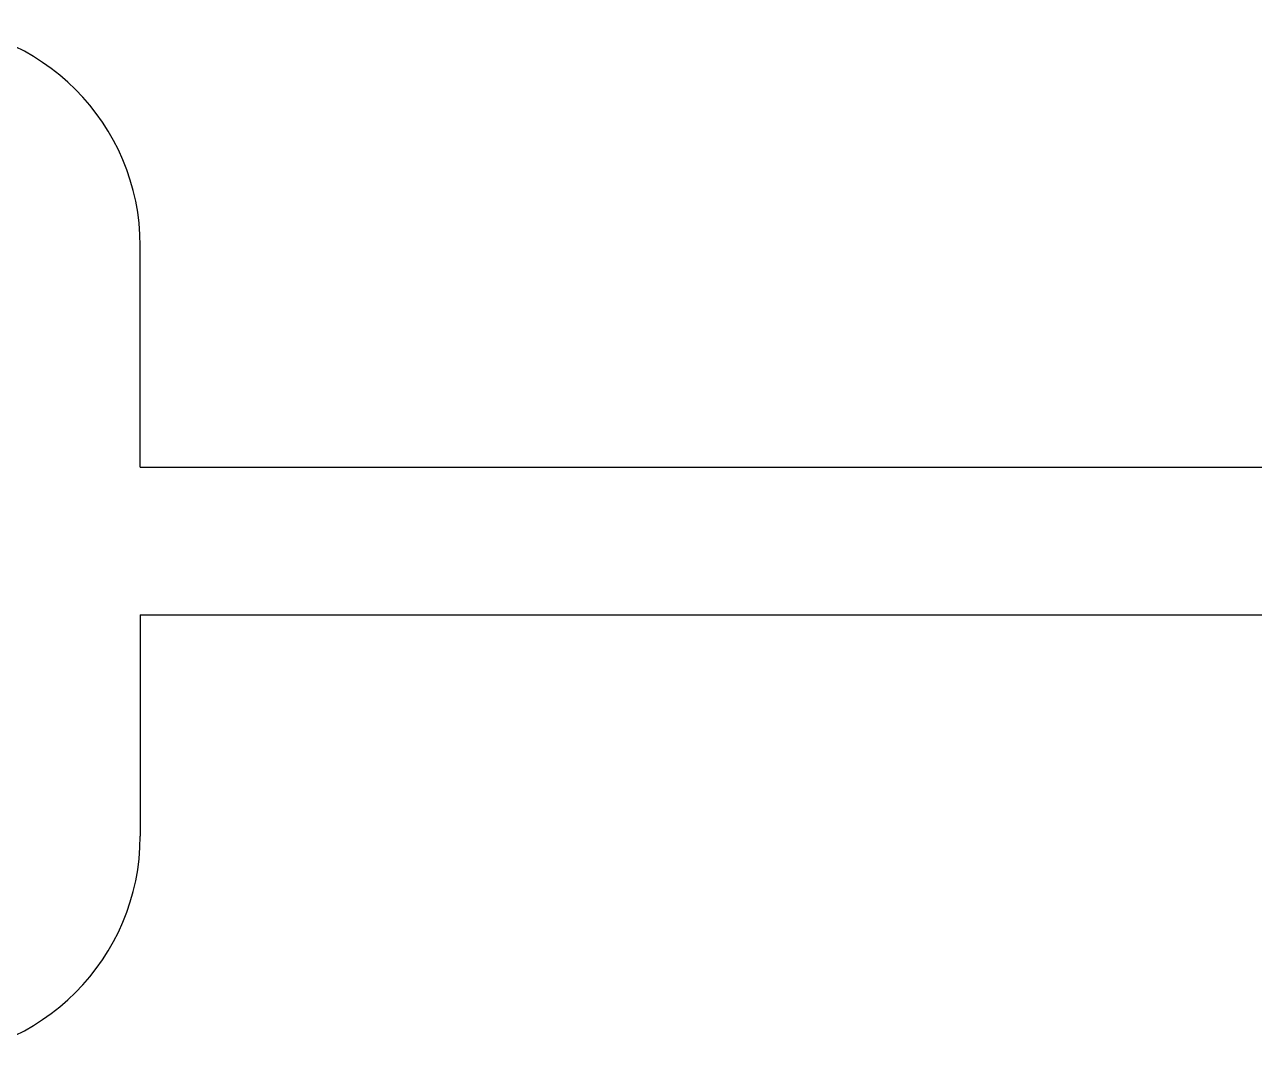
# Model space of a CAD drawing. Extents: x -119394 to 128420, y 74496 to 185496.
# Drawn here: x 14892.6 to 15309.2, y 112620.9 to 112970.9 of the extents above; entities that cross this region are included whole.
import ezdxf

# ---------------------------------------------------------------- set-up
doc = ezdxf.new("R2010")
doc.units = 13
doc.layers.add('CL - Main', color=150, linetype='Continuous')

msp = doc.modelspace()

# ---------------------------------------------------------------- linework, layer by layer
at = {"layer": 'CL - Main'}
for p, q in [((14931.79, 112820.86), (14931.79, 112895.86)), ((14931.79, 112820.86), (16431.79, 112820.86)), ((14931.79, 112770.86), (16431.79, 112770.86)), ((14931.79, 112770.86), (14931.79, 112695.86))]:
    msp.add_line(p, q, dxfattribs=at)
for centre, start, end in [((14856.79, 112895.86), 0, 90), ((14856.79, 112695.86), 270, 0)]:
    msp.add_arc(centre, 75, start, end, dxfattribs=at)

doc.saveas('drawing.dxf')
